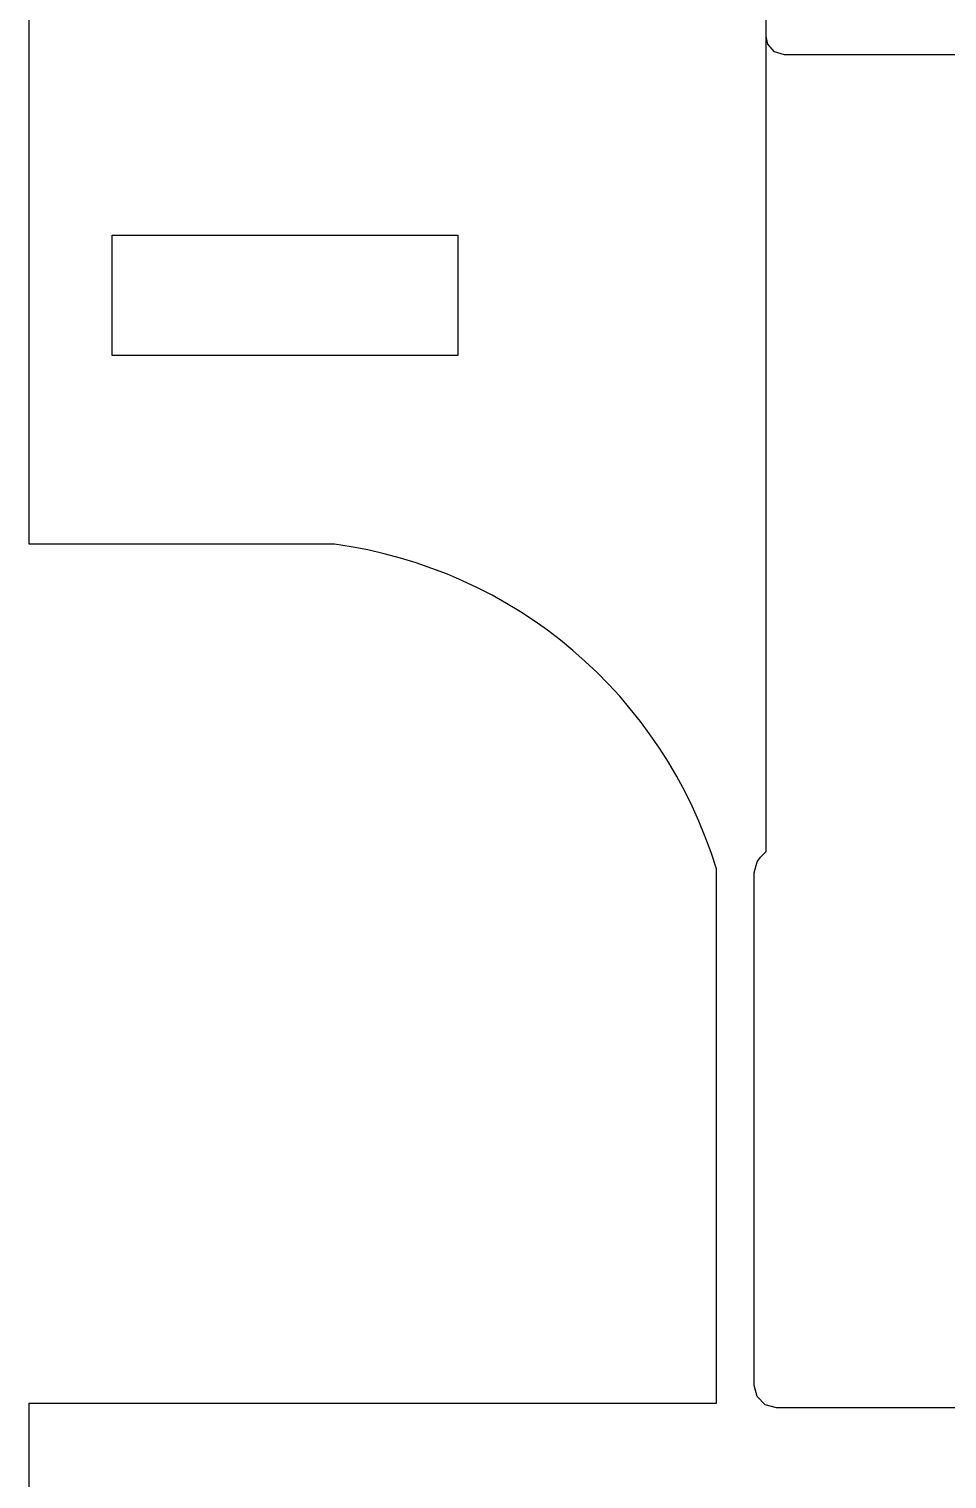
# Model space of a CAD drawing. Extents: x 0 to 3.78, y -0.8 to 2.03.
# Drawn here: x -0.0001 to 0.2403, y -0.0187 to 0.3611 of the extents above; entities that cross this region are included whole.
import ezdxf

# ---------------------------------------------------------------- set-up
doc = ezdxf.new("R2010")
doc.units = 0
doc.header["$MEASUREMENT"] = 0
doc.layers.add('BLACK', color=7, linetype='CONTINUOUS')

msp = doc.modelspace()

# ---------------------------------------------------------------- linework, layer by layer
at = {"layer": 'BLACK', "linetype": 'CONTINUOUS'}
for p, q in [((-9.45275590551e-05, 0.2261732283464567), (-9.45275590551e-05, 0.5461732283464567)), ((0.1929133858267716, 0.3592125984251968), (0.1929133858267716, 0.4258484645669291)), ((0.1929133858267716, 0.3021421653543307), (0.1929133858267716, 0.3807661023622047)), ((0.1933545669291339, 0.3571846062992126), (0.1929133858267716, 0.3592125984251968)), ((0.1951559448818898, 0.3551057086614173), (0.1933545669291339, 0.3571846062992126)), ((0.1977952755905512, 0.3543307086614173), (0.1951559448818898, 0.3551057086614173)), ((0.289664094488189, 0.3543307086614173), (0.1977952755905512, 0.3543307086614173)), ((0.0216535433070866, 0.2755905511811024), (0.0216535433070866, 0.3070866141732284)), ((0.0216535433070866, 0.3070866141732284), (0.1122047244094488, 0.3070866141732284)), ((0.0216535433070866, 0.2755905511811024), (0.0216535433070866, 0.3070866141732284)), ((0.0216535433070866, 0.3070866141732284), (0.1122047244094488, 0.3070866141732284)), ((0.1122047244094488, 0.3070866141732284), (0.1122047244094488, 0.2755905511811024)), ((0.1122047244094488, 0.3070866141732284), (0.1122047244094488, 0.2755905511811024)), ((0.1929133858267716, 0.2017485039370079), (0.1929133858267716, 0.3021421653543307)), ((0.1122047244094488, 0.2755905511811024), (0.0216535433070866, 0.2755905511811024)), ((0.1122047244094488, 0.2755905511811024), (0.0216535433070866, 0.2755905511811024)), ((0.0799054724409449, 0.2261732283464567), (-9.45275590551e-05, 0.2261732283464567)), ((0.1929133858267716, 0.1456692913385827), (0.1929133858267716, 0.2017485039370079)), ((0.1914858267716535, 0.1442417322834646), (0.1929133858267716, 0.1456692913385827)), ((0.1799054724409449, 0.0011732283464567), (0.1799054724409449, 0.1411732283464567)), ((0.1897676771653543, 0.1400937401574803), (0.1905535826771654, 0.1430268110236221)), ((0.1905535826771654, 0.1430268110236221), (0.1914858267716535, 0.1442417322834646)), ((0.1897676771653543, 0.0058661417322835), (0.1897676771653543, 0.1400937401574803)), ((0.1905535826771654, 0.0029330708661417), (0.1897676771653543, 0.0058661417322835)), ((-9.45275590551e-05, 0.0011732283464567), (0.1799054724409449, 0.0011732283464567)), ((-9.45275590551e-05, -0.8031496062992126), (-9.45275590551e-05, 0.0011732283464567)), ((0.1927007480314961, 0.000785905511811), (0.1905535826771654, 0.0029330708661417)), ((0.1956338188976378, 0), (0.1927007480314961, 0.000785905511811)), ((2.679177125984252, 0), (0.1956338188976378, 0))]:
    msp.add_line(p, q, dxfattribs=at)
at = {"layer": 'BLACK'}
msp.add_arc((0.063654094488189, 0.1057304330708661), 0.1215342512181695, 16.95544924, 82.31547643, dxfattribs=at)

doc.saveas('drawing.dxf')
